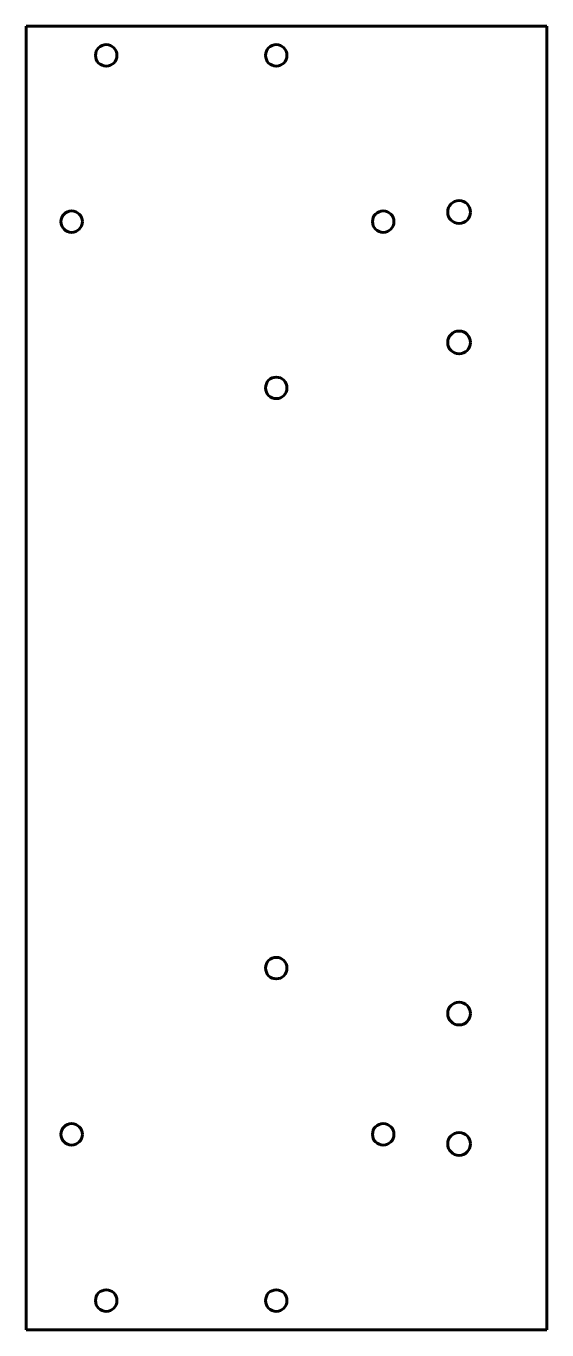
# Model space of a CAD drawing. Header units: millimetres. Extents: x 80 to 160, y 69 to 269.
import ezdxf

# ---------------------------------------------------------------- set-up
doc = ezdxf.new("R2010")
doc.units = ezdxf.units.MM
doc.linetypes.add('K5LT_BASIC', pattern=[0])
doc.layers.add('Системный слой (1)', color=251, linetype='Continuous', true_color=0x6c6c6c)

msp = doc.modelspace()

# ---------------------------------------------------------------- linework, layer by layer
at = {"layer": 'Системный слой (1)', "color": 150, "linetype": 'K5LT_BASIC', "lineweight": 60, "true_color": 0x0080ff}
for p, q in [((79.52, 269.31), (79.52, 69.31)), ((159.52, 269.31), (79.52, 269.31)), ((159.52, 69.31), (159.52, 269.31)), ((79.52, 69.31), (159.52, 69.31))]:
    msp.add_line(p, q, dxfattribs=at)
for centre, radius in [((91.83, 264.81), 1.65), ((117.94, 264.81), 1.65), ((146.02, 240.78), 1.75), ((86.52, 239.31), 1.65), ((134.37, 239.31), 1.65), ((146.02, 220.78), 1.75), ((117.94, 213.81), 1.65), ((117.94, 124.81), 1.65), ((146.02, 117.84), 1.75), ((86.52, 99.31), 1.65), ((134.37, 99.31), 1.65), ((146.02, 97.84), 1.75), ((91.83, 73.81), 1.65), ((117.94, 73.81), 1.65)]:
    msp.add_circle(centre, radius, dxfattribs=at)

doc.saveas('drawing.dxf')
